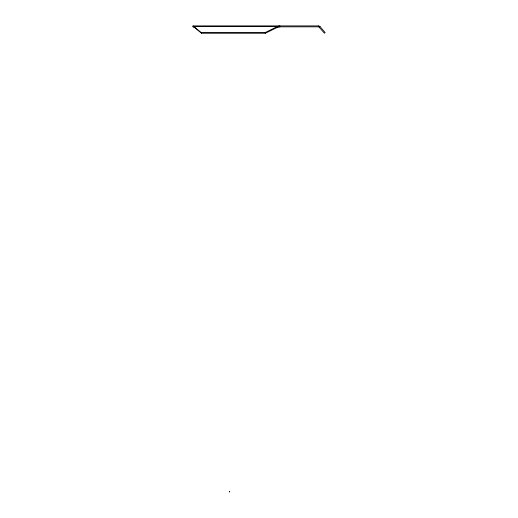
<?xml version="1.0" encoding="UTF-8"?>
<svg xmlns="http://www.w3.org/2000/svg" width="518" height="518" viewBox="0 0 518 518"><rect width="100%" height="100%" fill="white"/><g stroke="black" fill="none" stroke-linecap="round" stroke-linejoin="round"><path stroke-width="0.78" d="M229.701 491.543L229.409 492.068L229.48 491.407M319.315 27.13L320.027 26.528L325.162 32.628L324.449 33.223L318.771 26.832L277.421 26.832M277.745 26.981L277.473 26.528L193.849 26.528L201.139 32.628L265.054 32.628L277.752 26.392L279.843 25.9L279.843 26.832L277.829 27.13L265.41 33.223L201.496 33.223L194.205 27.13C193.169 24.819 192.061 27.059 194.205 27.13M192.838 25.9L318.674 25.9L320.027 26.528M192.838 26.832L194.451 26.832M265.054 32.628L265.41 33.223M201.139 32.628L201.496 33.223M318.674 25.9L318.674 26.832"/></g></svg>
